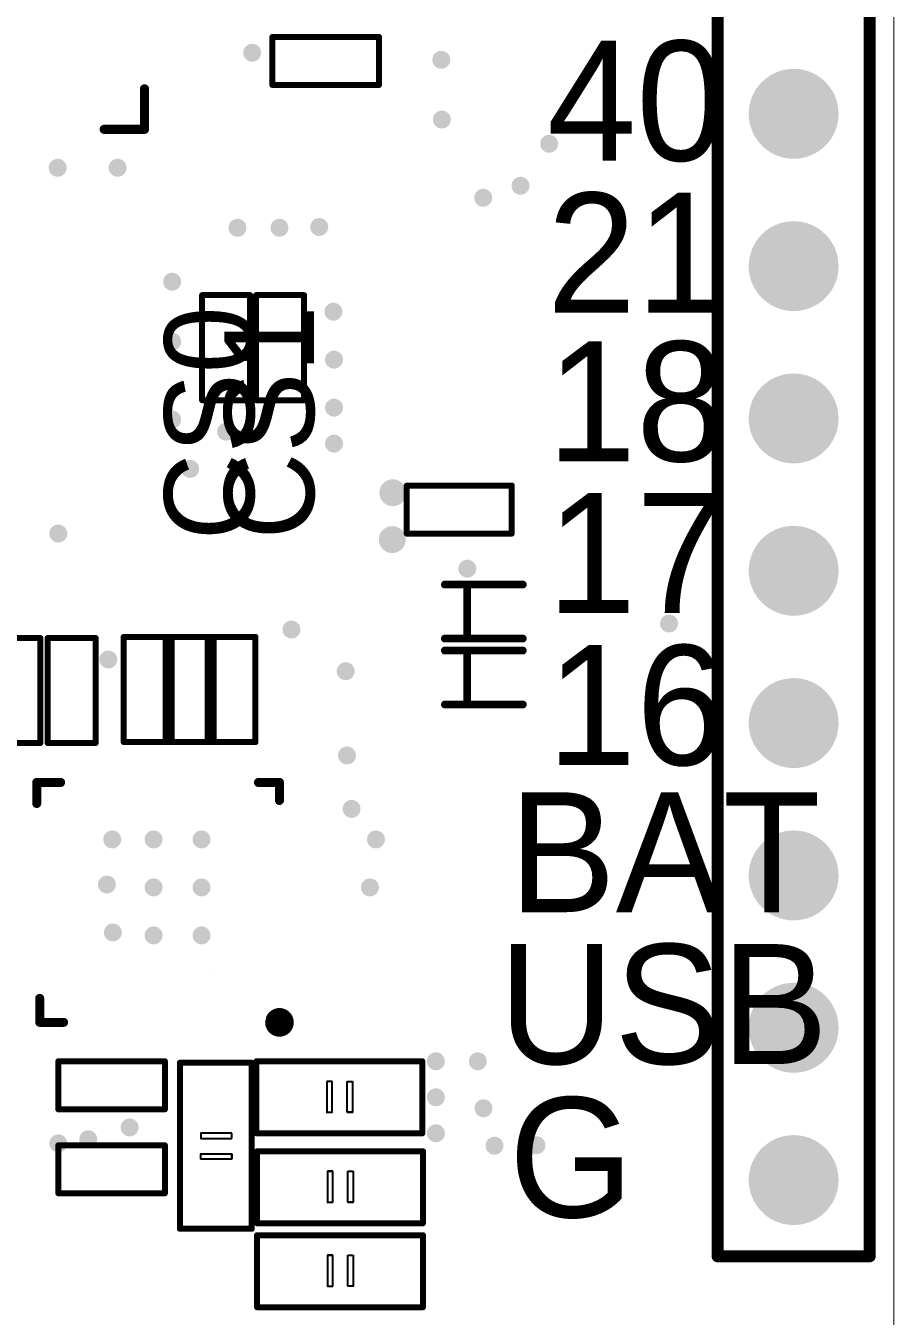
# Model space of a CAD drawing. Header units: millimetres. Extents: x -1.7 to 41.7, y -1.5 to 68.7.
# Drawn here: x 15.16 to 29.65, y 27.95 to 49.47 of the extents above; entities that cross this region are included whole.
import ezdxf

# ---------------------------------------------------------------- set-up
doc = ezdxf.new("R2010")
doc.units = ezdxf.units.MM
for name, color, linetype in [('KeepOutLayer', 6, 'Continuous'), ('MultiLayer', 9, 'Continuous'), ('PadHoleLayer', 156, 'Continuous'), ('TopOverlay', 2, 'Continuous'), ('ViaHoleLayer', 16, 'Continuous')]:
    doc.layers.add(name, color=color, linetype=linetype)
doc.styles.add('Comic Sans MS', font='comicbd.ttf', dxfattribs={"height": 0.2})

# ---------------------------------------------------------------- blocks, each defined once
blk = doc.blocks.new('SOD_523_L1_2_W0_8_LS1_6_FD_6')
at = {"layer": 'TopOverlay', "const_width": 0.13}
for points in [[(0.65, 0.45), (-0.65, 0.45)], [(0.279, 0.406), (0.279, -0.444)], [(0.65, -0.45), (-0.65, -0.45)]]:
    blk.add_lwpolyline(points, dxfattribs=at)
at = {"layer": 'TopOverlay', "const_width": 0.065}
for points in [[(-0.683, 0.45, 1), (-0.618, 0.45, 1)], [(0.247, 0.406, 1), (0.312, 0.406, 1)], [(0.618, 0.45, 1), (0.683, 0.45, 1)], [(-0.683, -0.45, 1), (-0.618, -0.45, 1)], [(0.247, -0.444, 1), (0.312, -0.444, 1)], [(0.618, -0.45, 1), (0.683, -0.45, 1)]]:
    blk.add_lwpolyline(points, format="xyb", close=True, dxfattribs=at)
blk = doc.blocks.new('CAP_0603_7')
at = {"layer": 'TopOverlay'}
for p, q in [((-0.221, -0.266), (-0.221, 0.248)), ((-0.221, 0.248), (-0.132, 0.248)), ((-0.132, 0.248), (-0.132, -0.266)), ((0.211, 0.248), (0.122, 0.248)), ((0.122, 0.248), (0.122, -0.266)), ((0.211, -0.266), (0.211, 0.248)), ((-0.132, -0.266), (-0.221, -0.266)), ((0.122, -0.266), (0.211, -0.266))]:
    blk.add_line(p, q, dxfattribs=at)
for points, const_width in [([(-1.384, 0.6), (-1.384, -0.6)], 0.1), ([(1.384, 0.6), (-1.384, 0.6)], 0.1), ([(1.384, 0.6), (1.384, -0.6)], 0.1), ([(-0.221, 0.253), (-0.221, -0.261)], 0.0254), ([(-0.132, 0.253), (-0.221, 0.253)], 0.0254), ([(-0.132, 0.253), (-0.132, -0.261)], 0.0254), ([(0.122, 0.253), (0.122, -0.261)], 0.0254), ([(0.211, 0.253), (0.122, 0.253)], 0.0254), ([(0.211, 0.253), (0.211, -0.261)], 0.0254), ([(-0.132, -0.261), (-0.221, -0.261)], 0.0254), ([(0.211, -0.261), (0.122, -0.261)], 0.0254), ([(1.384, -0.6), (-1.384, -0.6)], 0.1)]:
    blk.add_lwpolyline(points, dxfattribs=dict(at, const_width=const_width))
for points, const_width in [([(-1.409, 0.6, 1), (-1.359, 0.6, 1)], 0.05), ([(-1.409, 0.6, 1), (-1.359, 0.6, 1)], 0.05), ([(1.359, 0.6, 1), (1.409, 0.6, 1)], 0.05), ([(1.359, 0.6, 1), (1.409, 0.6, 1)], 0.05), ([(-0.227, 0.253, 1), (-0.215, 0.253, 1)], 0.0127), ([(-0.227, 0.253, 1), (-0.215, 0.253, 1)], 0.0127), ([(-0.139, 0.253, 1), (-0.126, 0.253, 1)], 0.0127), ([(-0.139, 0.253, 1), (-0.126, 0.253, 1)], 0.0127), ([(0.115, 0.253, 1), (0.128, 0.253, 1)], 0.0127), ([(0.115, 0.253, 1), (0.128, 0.253, 1)], 0.0127), ([(0.204, 0.253, 1), (0.217, 0.253, 1)], 0.0127), ([(0.204, 0.253, 1), (0.217, 0.253, 1)], 0.0127), ([(-0.227, -0.261, 1), (-0.215, -0.261, 1)], 0.0127), ([(-0.227, -0.261, 1), (-0.215, -0.261, 1)], 0.0127), ([(-0.139, -0.261, 1), (-0.126, -0.261, 1)], 0.0127), ([(-0.139, -0.261, 1), (-0.126, -0.261, 1)], 0.0127), ([(0.115, -0.261, 1), (0.128, -0.261, 1)], 0.0127), ([(0.115, -0.261, 1), (0.128, -0.261, 1)], 0.0127), ([(0.204, -0.261, 1), (0.217, -0.261, 1)], 0.0127), ([(0.204, -0.261, 1), (0.217, -0.261, 1)], 0.0127), ([(-1.409, -0.6, 1), (-1.359, -0.6, 1)], 0.05), ([(-1.409, -0.6, 1), (-1.359, -0.6, 1)], 0.05), ([(1.359, -0.6, 1), (1.409, -0.6, 1)], 0.05), ([(1.359, -0.6, 1), (1.409, -0.6, 1)], 0.05)]:
    blk.add_lwpolyline(points, format="xyb", close=True, dxfattribs=dict(at, const_width=const_width))
blk = doc.blocks.new('CAP_0603_8')
at = {"layer": 'TopOverlay'}
for p, q in [((-0.221, -0.266), (-0.221, 0.248)), ((-0.221, 0.248), (-0.132, 0.248)), ((-0.132, 0.248), (-0.132, -0.266)), ((0.211, 0.248), (0.122, 0.248)), ((0.122, 0.248), (0.122, -0.266)), ((0.211, -0.266), (0.211, 0.248)), ((-0.132, -0.266), (-0.221, -0.266)), ((0.122, -0.266), (0.211, -0.266))]:
    blk.add_line(p, q, dxfattribs=at)
for points, const_width in [([(-1.384, 0.6), (-1.384, -0.6)], 0.1), ([(1.384, 0.6), (-1.384, 0.6)], 0.1), ([(1.384, 0.6), (1.384, -0.6)], 0.1), ([(-0.221, 0.253), (-0.221, -0.261)], 0.0254), ([(-0.132, 0.253), (-0.221, 0.253)], 0.0254), ([(-0.132, 0.253), (-0.132, -0.261)], 0.0254), ([(0.122, 0.253), (0.122, -0.261)], 0.0254), ([(0.211, 0.253), (0.122, 0.253)], 0.0254), ([(0.211, 0.253), (0.211, -0.261)], 0.0254), ([(-0.132, -0.261), (-0.221, -0.261)], 0.0254), ([(0.211, -0.261), (0.122, -0.261)], 0.0254), ([(1.384, -0.6), (-1.384, -0.6)], 0.1)]:
    blk.add_lwpolyline(points, dxfattribs=dict(at, const_width=const_width))
for points, const_width in [([(-1.409, 0.6, 1), (-1.359, 0.6, 1)], 0.05), ([(-1.409, 0.6, 1), (-1.359, 0.6, 1)], 0.05), ([(1.359, 0.6, 1), (1.409, 0.6, 1)], 0.05), ([(1.359, 0.6, 1), (1.409, 0.6, 1)], 0.05), ([(-0.227, 0.253, 1), (-0.215, 0.253, 1)], 0.0127), ([(-0.227, 0.253, 1), (-0.215, 0.253, 1)], 0.0127), ([(-0.139, 0.253, 1), (-0.126, 0.253, 1)], 0.0127), ([(-0.139, 0.253, 1), (-0.126, 0.253, 1)], 0.0127), ([(0.115, 0.253, 1), (0.128, 0.253, 1)], 0.0127), ([(0.115, 0.253, 1), (0.128, 0.253, 1)], 0.0127), ([(0.204, 0.253, 1), (0.217, 0.253, 1)], 0.0127), ([(0.204, 0.253, 1), (0.217, 0.253, 1)], 0.0127), ([(-0.227, -0.261, 1), (-0.215, -0.261, 1)], 0.0127), ([(-0.227, -0.261, 1), (-0.215, -0.261, 1)], 0.0127), ([(-0.139, -0.261, 1), (-0.126, -0.261, 1)], 0.0127), ([(-0.139, -0.261, 1), (-0.126, -0.261, 1)], 0.0127), ([(0.115, -0.261, 1), (0.128, -0.261, 1)], 0.0127), ([(0.115, -0.261, 1), (0.128, -0.261, 1)], 0.0127), ([(0.204, -0.261, 1), (0.217, -0.261, 1)], 0.0127), ([(0.204, -0.261, 1), (0.217, -0.261, 1)], 0.0127), ([(-1.409, -0.6, 1), (-1.359, -0.6, 1)], 0.05), ([(-1.409, -0.6, 1), (-1.359, -0.6, 1)], 0.05), ([(1.359, -0.6, 1), (1.409, -0.6, 1)], 0.05), ([(1.359, -0.6, 1), (1.409, -0.6, 1)], 0.05)]:
    blk.add_lwpolyline(points, format="xyb", close=True, dxfattribs=dict(at, const_width=const_width))
blk = doc.blocks.new('SOD_523_L1_2_W0_8_LS1_6_FD_23')
at = {"layer": 'TopOverlay', "const_width": 0.13}
for points in [[(0.65, 0.45), (-0.65, 0.45)], [(0.279, 0.406), (0.279, -0.444)], [(0.65, -0.45), (-0.65, -0.45)]]:
    blk.add_lwpolyline(points, dxfattribs=at)
at = {"layer": 'TopOverlay', "const_width": 0.065}
for points in [[(-0.683, 0.45, 1), (-0.618, 0.45, 1)], [(0.247, 0.406, 1), (0.312, 0.406, 1)], [(0.618, 0.45, 1), (0.683, 0.45, 1)], [(-0.683, -0.45, 1), (-0.618, -0.45, 1)], [(0.247, -0.444, 1), (0.312, -0.444, 1)], [(0.618, -0.45, 1), (0.683, -0.45, 1)]]:
    blk.add_lwpolyline(points, format="xyb", close=True, dxfattribs=at)
blk = doc.blocks.new('RES_0402_36')
at = {"layer": 'TopOverlay', "const_width": 0.1}
for points in [[(-0.876, -0.4), (-0.876, 0.4)], [(-0.876, 0.4), (0.876, 0.4)], [(0.876, -0.4), (0.876, 0.4)], [(-0.876, -0.4), (0.876, -0.4)]]:
    blk.add_lwpolyline(points, dxfattribs=at)
at = {"layer": 'TopOverlay', "const_width": 0.05}
for points in [[(-0.901, 0.4, 1), (-0.851, 0.4, 1)], [(-0.901, 0.4, 1), (-0.851, 0.4, 1)], [(0.851, 0.4, 1), (0.901, 0.4, 1)], [(0.851, 0.4, 1), (0.901, 0.4, 1)], [(-0.901, -0.4, 1), (-0.851, -0.4, 1)], [(-0.901, -0.4, 1), (-0.851, -0.4, 1)], [(0.851, -0.4, 1), (0.901, -0.4, 1)], [(0.851, -0.4, 1), (0.901, -0.4, 1)]]:
    blk.add_lwpolyline(points, format="xyb", close=True, dxfattribs=at)
blk = doc.blocks.new('RES_0402_37')
at = {"layer": 'TopOverlay', "const_width": 0.1}
for points in [[(-0.876, -0.4), (-0.876, 0.4)], [(0.876, 0.4), (-0.876, 0.4)], [(0.876, -0.4), (0.876, 0.4)], [(0.876, -0.4), (-0.876, -0.4)]]:
    blk.add_lwpolyline(points, dxfattribs=at)
at = {"layer": 'TopOverlay', "const_width": 0.05}
for points in [[(-0.901, 0.4, 1), (-0.851, 0.4, 1)], [(-0.901, 0.4, 1), (-0.851, 0.4, 1)], [(0.851, 0.4, 1), (0.901, 0.4, 1)], [(0.851, 0.4, 1), (0.901, 0.4, 1)], [(-0.901, -0.4, 1), (-0.851, -0.4, 1)], [(-0.901, -0.4, 1), (-0.851, -0.4, 1)], [(0.851, -0.4, 1), (0.901, -0.4, 1)], [(0.851, -0.4, 1), (0.901, -0.4, 1)]]:
    blk.add_lwpolyline(points, format="xyb", close=True, dxfattribs=at)
blk = doc.blocks.new('RES_0402_39')
at = {"layer": 'TopOverlay', "const_width": 0.1}
for points in [[(-0.876, 0.4), (-0.876, -0.4)], [(-0.876, 0.4), (0.876, 0.4)], [(0.876, 0.4), (0.876, -0.4)], [(-0.876, -0.4), (0.876, -0.4)]]:
    blk.add_lwpolyline(points, dxfattribs=at)
at = {"layer": 'TopOverlay', "const_width": 0.05}
for points in [[(-0.901, 0.4, 1), (-0.851, 0.4, 1)], [(-0.901, 0.4, 1), (-0.851, 0.4, 1)], [(0.851, 0.4, 1), (0.901, 0.4, 1)], [(0.851, 0.4, 1), (0.901, 0.4, 1)], [(-0.901, -0.4, 1), (-0.851, -0.4, 1)], [(-0.901, -0.4, 1), (-0.851, -0.4, 1)], [(0.851, -0.4, 1), (0.901, -0.4, 1)], [(0.851, -0.4, 1), (0.901, -0.4, 1)]]:
    blk.add_lwpolyline(points, format="xyb", close=True, dxfattribs=at)
blk = doc.blocks.new('RES_0402_41')
at = {"layer": 'TopOverlay', "const_width": 0.1}
for points in [[(-0.876, 0.4), (0.876, 0.4)], [(-0.876, 0.4), (-0.876, -0.4)], [(0.876, 0.4), (0.876, -0.4)], [(-0.876, -0.4), (0.876, -0.4)]]:
    blk.add_lwpolyline(points, dxfattribs=at)
at = {"layer": 'TopOverlay', "const_width": 0.05}
for points in [[(-0.901, 0.4, 1), (-0.851, 0.4, 1)], [(-0.901, 0.4, 1), (-0.851, 0.4, 1)], [(0.851, 0.4, 1), (0.901, 0.4, 1)], [(0.851, 0.4, 1), (0.901, 0.4, 1)], [(-0.901, -0.4, 1), (-0.851, -0.4, 1)], [(-0.901, -0.4, 1), (-0.851, -0.4, 1)], [(0.851, -0.4, 1), (0.901, -0.4, 1)], [(0.851, -0.4, 1), (0.901, -0.4, 1)]]:
    blk.add_lwpolyline(points, format="xyb", close=True, dxfattribs=at)
blk = doc.blocks.new('RES_0402_42')
at = {"layer": 'TopOverlay', "const_width": 0.1}
for points in [[(-0.876, 0.4), (0.876, 0.4)], [(-0.876, 0.4), (-0.876, -0.4)], [(0.876, 0.4), (0.876, -0.4)], [(-0.876, -0.4), (0.876, -0.4)]]:
    blk.add_lwpolyline(points, dxfattribs=at)
at = {"layer": 'TopOverlay', "const_width": 0.05}
for points in [[(-0.901, 0.4, 1), (-0.851, 0.4, 1)], [(-0.901, 0.4, 1), (-0.851, 0.4, 1)], [(0.851, 0.4, 1), (0.901, 0.4, 1)], [(0.851, 0.4, 1), (0.901, 0.4, 1)], [(-0.901, -0.4, 1), (-0.851, -0.4, 1)], [(-0.901, -0.4, 1), (-0.851, -0.4, 1)], [(0.851, -0.4, 1), (0.901, -0.4, 1)], [(0.851, -0.4, 1), (0.901, -0.4, 1)]]:
    blk.add_lwpolyline(points, format="xyb", close=True, dxfattribs=at)
blk = doc.blocks.new('QFN_24_45')
at = {"layer": 'TopOverlay', "const_width": 0.254}
blk.add_lwpolyline([(-3.9, 2.2, -8.588586), (-3.888, 2.25)], format="xyb", dxfattribs=at)
at = {"layer": 'TopOverlay'}
for points, const_width in [([(-3.952, 2.25, 1), (-3.825, 2.25, 1)], 0.127), ([(-3.963, 2.2, 1), (-3.836, 2.2, 1)], 0.127), ([(-0.437, 2.25, 1), (-0.362, 2.25, 1)], 0.075), ([(-0.038, 2.25, 1), (0.038, 2.25, 1)], 0.075), ([(-0.038, 2.25, 1), (0.038, 2.25, 1)], 0.075), ([(-0.038, 1.85, 1), (0.038, 1.85, 1)], 0.075), ([(-4.038, -1.45, 1), (-3.962, -1.45, 1)], 0.075), ([(0.012, -1.4, 1), (0.088, -1.4, 1)], 0.075), ([(-4.038, -1.75, 1), (-3.962, -1.75, 1)], 0.075), ([(-4.038, -1.75, 1), (-3.962, -1.75, 1)], 0.075), ([(-3.688, -1.75, 1), (-3.612, -1.75, 1)], 0.075), ([(-0.387, -1.75, 1), (-0.312, -1.75, 1)], 0.075), ([(0.012, -1.75, 1), (0.088, -1.75, 1)], 0.075), ([(0.012, -1.75, 1), (0.088, -1.75, 1)], 0.075)]:
    blk.add_lwpolyline(points, format="xyb", close=True, dxfattribs=dict(at, const_width=const_width))
at = {"layer": 'TopOverlay', "const_width": 0.15}
for points in [[(0, 2.25), (-0.4, 2.25)], [(0, 2.25), (0, 1.85)], [(-4, -1.45), (-4, -1.75)], [(0.05, -1.4), (0.05, -1.75)], [(-3.65, -1.75), (-4, -1.75)], [(0.05, -1.75), (-0.35, -1.75)]]:
    blk.add_lwpolyline(points, dxfattribs=at)
at = {"layer": 'TopOverlay'}
blk.add_lwpolyline([(-2.85, 1.45), (-2.85, 1.45)], dxfattribs=at)
blk.add_lwpolyline([(-2.85, 1.45, 1), (-2.85, 1.45, 1)], format="xyb", close=True, dxfattribs=at)
blk.add_lwpolyline([(-2.85, 1.45, 1), (-2.85, 1.45, 1)], format="xyb", close=True, dxfattribs=at)
blk = doc.blocks.new('CAP_0402_48')
at = {"layer": 'TopOverlay', "const_width": 0.1}
for points in [[(-0.889, 0.4), (-0.889, -0.4)], [(0.889, 0.4), (-0.889, 0.4)], [(0.889, 0.4), (0.889, -0.4)], [(0.889, -0.4), (-0.889, -0.4)]]:
    blk.add_lwpolyline(points, dxfattribs=at)
at = {"layer": 'TopOverlay', "const_width": 0.05}
for points in [[(-0.914, 0.4, 1), (-0.864, 0.4, 1)], [(-0.914, 0.4, 1), (-0.864, 0.4, 1)], [(0.864, 0.4, 1), (0.914, 0.4, 1)], [(0.864, 0.4, 1), (0.914, 0.4, 1)], [(-0.914, -0.4, 1), (-0.864, -0.4, 1)], [(-0.914, -0.4, 1), (-0.864, -0.4, 1)], [(0.864, -0.4, 1), (0.914, -0.4, 1)], [(0.864, -0.4, 1), (0.914, -0.4, 1)]]:
    blk.add_lwpolyline(points, format="xyb", close=True, dxfattribs=at)
blk = doc.blocks.new('CAP_0402_51')
at = {"layer": 'TopOverlay', "const_width": 0.1}
for points in [[(-0.889, 0.4), (-0.889, -0.4)], [(0.889, 0.4), (-0.889, 0.4)], [(0.889, 0.4), (0.889, -0.4)], [(0.889, -0.4), (-0.889, -0.4)]]:
    blk.add_lwpolyline(points, dxfattribs=at)
at = {"layer": 'TopOverlay', "const_width": 0.05}
for points in [[(-0.914, 0.4, 1), (-0.864, 0.4, 1)], [(-0.914, 0.4, 1), (-0.864, 0.4, 1)], [(0.864, 0.4, 1), (0.914, 0.4, 1)], [(0.864, 0.4, 1), (0.914, 0.4, 1)], [(-0.914, -0.4, 1), (-0.864, -0.4, 1)], [(-0.914, -0.4, 1), (-0.864, -0.4, 1)], [(0.864, -0.4, 1), (0.914, -0.4, 1)], [(0.864, -0.4, 1), (0.914, -0.4, 1)]]:
    blk.add_lwpolyline(points, format="xyb", close=True, dxfattribs=at)
blk = doc.blocks.new('CAP_0603_52')
at = {"layer": 'TopOverlay'}
for p, q in [((-0.221, -0.266), (-0.221, 0.248)), ((-0.221, 0.248), (-0.132, 0.248)), ((-0.132, 0.248), (-0.132, -0.266)), ((0.211, 0.248), (0.122, 0.248)), ((0.122, 0.248), (0.122, -0.266)), ((0.211, -0.266), (0.211, 0.248)), ((-0.132, -0.266), (-0.221, -0.266)), ((0.122, -0.266), (0.211, -0.266))]:
    blk.add_line(p, q, dxfattribs=at)
for points, const_width in [([(-1.384, 0.6), (1.384, 0.6)], 0.1), ([(-1.384, 0.6), (-1.384, -0.6)], 0.1), ([(1.384, 0.6), (1.384, -0.6)], 0.1), ([(-0.221, 0.253), (-0.132, 0.253)], 0.0254), ([(-0.221, 0.253), (-0.221, -0.261)], 0.0254), ([(-0.132, 0.253), (-0.132, -0.261)], 0.0254), ([(0.122, 0.253), (0.211, 0.253)], 0.0254), ([(0.122, 0.253), (0.122, -0.261)], 0.0254), ([(0.211, 0.253), (0.211, -0.261)], 0.0254), ([(-0.221, -0.261), (-0.132, -0.261)], 0.0254), ([(0.122, -0.261), (0.211, -0.261)], 0.0254), ([(-1.384, -0.6), (1.384, -0.6)], 0.1)]:
    blk.add_lwpolyline(points, dxfattribs=dict(at, const_width=const_width))
for points, const_width in [([(-1.409, 0.6, 1), (-1.359, 0.6, 1)], 0.05), ([(-1.409, 0.6, 1), (-1.359, 0.6, 1)], 0.05), ([(1.359, 0.6, 1), (1.409, 0.6, 1)], 0.05), ([(1.359, 0.6, 1), (1.409, 0.6, 1)], 0.05), ([(-0.227, 0.253, 1), (-0.215, 0.253, 1)], 0.0127), ([(-0.227, 0.253, 1), (-0.215, 0.253, 1)], 0.0127), ([(-0.139, 0.253, 1), (-0.126, 0.253, 1)], 0.0127), ([(-0.139, 0.253, 1), (-0.126, 0.253, 1)], 0.0127), ([(0.115, 0.253, 1), (0.128, 0.253, 1)], 0.0127), ([(0.115, 0.253, 1), (0.128, 0.253, 1)], 0.0127), ([(0.204, 0.253, 1), (0.217, 0.253, 1)], 0.0127), ([(0.204, 0.253, 1), (0.217, 0.253, 1)], 0.0127), ([(-0.227, -0.261, 1), (-0.215, -0.261, 1)], 0.0127), ([(-0.227, -0.261, 1), (-0.215, -0.261, 1)], 0.0127), ([(-0.139, -0.261, 1), (-0.126, -0.261, 1)], 0.0127), ([(-0.139, -0.261, 1), (-0.126, -0.261, 1)], 0.0127), ([(0.115, -0.261, 1), (0.128, -0.261, 1)], 0.0127), ([(0.115, -0.261, 1), (0.128, -0.261, 1)], 0.0127), ([(0.204, -0.261, 1), (0.217, -0.261, 1)], 0.0127), ([(0.204, -0.261, 1), (0.217, -0.261, 1)], 0.0127), ([(-1.409, -0.6, 1), (-1.359, -0.6, 1)], 0.05), ([(-1.409, -0.6, 1), (-1.359, -0.6, 1)], 0.05), ([(1.359, -0.6, 1), (1.409, -0.6, 1)], 0.05), ([(1.359, -0.6, 1), (1.409, -0.6, 1)], 0.05)]:
    blk.add_lwpolyline(points, format="xyb", close=True, dxfattribs=dict(at, const_width=const_width))
blk = doc.blocks.new('CAP_0603_53')
at = {"layer": 'TopOverlay'}
for p, q in [((-0.221, -0.266), (-0.221, 0.248)), ((-0.221, 0.248), (-0.132, 0.248)), ((-0.132, 0.248), (-0.132, -0.266)), ((0.211, 0.248), (0.122, 0.248)), ((0.122, 0.248), (0.122, -0.266)), ((0.211, -0.266), (0.211, 0.248)), ((-0.132, -0.266), (-0.221, -0.266)), ((0.122, -0.266), (0.211, -0.266))]:
    blk.add_line(p, q, dxfattribs=at)
for points, const_width in [([(-1.384, 0.6), (-1.384, -0.6)], 0.1), ([(1.384, 0.6), (-1.384, 0.6)], 0.1), ([(1.384, 0.6), (1.384, -0.6)], 0.1), ([(-0.132, 0.253), (-0.221, 0.253)], 0.0254), ([(-0.221, 0.253), (-0.221, -0.261)], 0.0254), ([(-0.132, 0.253), (-0.132, -0.261)], 0.0254), ([(0.211, 0.253), (0.122, 0.253)], 0.0254), ([(0.122, 0.253), (0.122, -0.261)], 0.0254), ([(0.211, 0.253), (0.211, -0.261)], 0.0254), ([(-0.132, -0.261), (-0.221, -0.261)], 0.0254), ([(0.211, -0.261), (0.122, -0.261)], 0.0254), ([(1.384, -0.6), (-1.384, -0.6)], 0.1)]:
    blk.add_lwpolyline(points, dxfattribs=dict(at, const_width=const_width))
for points, const_width in [([(-1.409, 0.6, 1), (-1.359, 0.6, 1)], 0.05), ([(-1.409, 0.6, 1), (-1.359, 0.6, 1)], 0.05), ([(1.359, 0.6, 1), (1.409, 0.6, 1)], 0.05), ([(1.359, 0.6, 1), (1.409, 0.6, 1)], 0.05), ([(-0.227, 0.253, 1), (-0.215, 0.253, 1)], 0.0127), ([(-0.227, 0.253, 1), (-0.215, 0.253, 1)], 0.0127), ([(-0.139, 0.253, 1), (-0.126, 0.253, 1)], 0.0127), ([(-0.139, 0.253, 1), (-0.126, 0.253, 1)], 0.0127), ([(0.115, 0.253, 1), (0.128, 0.253, 1)], 0.0127), ([(0.115, 0.253, 1), (0.128, 0.253, 1)], 0.0127), ([(0.204, 0.253, 1), (0.217, 0.253, 1)], 0.0127), ([(0.204, 0.253, 1), (0.217, 0.253, 1)], 0.0127), ([(-0.227, -0.261, 1), (-0.215, -0.261, 1)], 0.0127), ([(-0.227, -0.261, 1), (-0.215, -0.261, 1)], 0.0127), ([(-0.139, -0.261, 1), (-0.126, -0.261, 1)], 0.0127), ([(-0.139, -0.261, 1), (-0.126, -0.261, 1)], 0.0127), ([(0.115, -0.261, 1), (0.128, -0.261, 1)], 0.0127), ([(0.115, -0.261, 1), (0.128, -0.261, 1)], 0.0127), ([(0.204, -0.261, 1), (0.217, -0.261, 1)], 0.0127), ([(0.204, -0.261, 1), (0.217, -0.261, 1)], 0.0127), ([(-1.409, -0.6, 1), (-1.359, -0.6, 1)], 0.05), ([(-1.409, -0.6, 1), (-1.359, -0.6, 1)], 0.05), ([(1.359, -0.6, 1), (1.409, -0.6, 1)], 0.05), ([(1.359, -0.6, 1), (1.409, -0.6, 1)], 0.05)]:
    blk.add_lwpolyline(points, format="xyb", close=True, dxfattribs=dict(at, const_width=const_width))
blk = doc.blocks.new('RES_0402_67')
at = {"layer": 'TopOverlay', "const_width": 0.1}
for points in [[(0.876, 0.4), (-0.876, 0.4)], [(-0.876, -0.4), (-0.876, 0.4)], [(0.876, -0.4), (0.876, 0.4)], [(0.876, -0.4), (-0.876, -0.4)]]:
    blk.add_lwpolyline(points, dxfattribs=at)
at = {"layer": 'TopOverlay', "const_width": 0.05}
for points in [[(-0.901, 0.4, 1), (-0.851, 0.4, 1)], [(-0.901, 0.4, 1), (-0.851, 0.4, 1)], [(0.851, 0.4, 1), (0.901, 0.4, 1)], [(0.851, 0.4, 1), (0.901, 0.4, 1)], [(-0.901, -0.4, 1), (-0.851, -0.4, 1)], [(-0.901, -0.4, 1), (-0.851, -0.4, 1)], [(0.851, -0.4, 1), (0.901, -0.4, 1)], [(0.851, -0.4, 1), (0.901, -0.4, 1)]]:
    blk.add_lwpolyline(points, format="xyb", close=True, dxfattribs=at)
blk = doc.blocks.new('HDR1X13_68')
at = {"layer": 'MultiLayer'}
h = blk.add_hatch(color=9, dxfattribs=at)
edge = h.paths.add_edge_path()
edge.add_arc((12.7, 0), 0.75, 0, 360)
h = blk.add_hatch(color=9, dxfattribs=at)
edge = h.paths.add_edge_path()
edge.add_arc((15.24, 0), 0.75, 0, 360)
h = blk.add_hatch(color=9, dxfattribs=at)
edge = h.paths.add_edge_path()
edge.add_arc((17.78, 0), 0.75, 0, 360)
h = blk.add_hatch(color=9, dxfattribs=at)
edge = h.paths.add_edge_path()
edge.add_arc((20.32, 0), 0.75, 0, 360)
h = blk.add_hatch(color=9, dxfattribs=at)
edge = h.paths.add_edge_path()
edge.add_arc((22.86, 0), 0.75, 0, 360)
h = blk.add_hatch(color=9, dxfattribs=at)
edge = h.paths.add_edge_path()
edge.add_arc((25.4, 0), 0.75, 0, 360)
h = blk.add_hatch(color=9, dxfattribs=at)
edge = h.paths.add_edge_path()
edge.add_arc((27.94, 0), 0.75, 0, 360)
h = blk.add_hatch(color=9, dxfattribs=at)
edge = h.paths.add_edge_path()
edge.add_arc((30.48, 0), 0.75, 0, 360)
at = {"layer": 'PadHoleLayer'}
h = blk.add_hatch(color=156, dxfattribs=at)
edge = h.paths.add_edge_path()
edge.add_arc((12.7, 0), 0.4, 0, 360)
h = blk.add_hatch(color=156, dxfattribs=at)
edge = h.paths.add_edge_path()
edge.add_arc((15.24, 0), 0.4, 0, 360)
h = blk.add_hatch(color=156, dxfattribs=at)
edge = h.paths.add_edge_path()
edge.add_arc((17.78, 0), 0.4, 0, 360)
h = blk.add_hatch(color=156, dxfattribs=at)
edge = h.paths.add_edge_path()
edge.add_arc((20.32, 0), 0.4, 0, 360)
h = blk.add_hatch(color=156, dxfattribs=at)
edge = h.paths.add_edge_path()
edge.add_arc((22.86, 0), 0.4, 0, 360)
h = blk.add_hatch(color=156, dxfattribs=at)
edge = h.paths.add_edge_path()
edge.add_arc((25.4, 0), 0.4, 0, 360)
h = blk.add_hatch(color=156, dxfattribs=at)
edge = h.paths.add_edge_path()
edge.add_arc((27.94, 0), 0.4, 0, 360)
h = blk.add_hatch(color=156, dxfattribs=at)
edge = h.paths.add_edge_path()
edge.add_arc((30.48, 0), 0.4, 0, 360)
at = {"layer": 'TopOverlay', "const_width": 0.2}
for points in [[(31.75, 1.27), (0.635, 1.27)], [(31.75, -1.27), (31.75, 1.27)], [(31.75, -1.27), (-1.27, -1.27)]]:
    blk.add_lwpolyline(points, dxfattribs=at)
at = {"layer": 'TopOverlay', "const_width": 0.1}
for points in [[(31.7, 1.27, 1), (31.8, 1.27, 1)], [(31.7, 1.27, 1), (31.8, 1.27, 1)], [(31.7, -1.27, 1), (31.8, -1.27, 1)], [(31.7, -1.27, 1), (31.8, -1.27, 1)]]:
    blk.add_lwpolyline(points, format="xyb", close=True, dxfattribs=at)
blk = doc.blocks.new('QFN_56_7X7_78')
at = {"layer": 'ViaHoleLayer'}
h = blk.add_hatch(color=16, dxfattribs=at)
edge = h.paths.add_edge_path()
edge.add_arc((-1, 1), 0.152, 0, 360)
h = blk.add_hatch(color=16, dxfattribs=at)
edge = h.paths.add_edge_path()
edge.add_arc((0, 1), 0.152, 0, 360)
h = blk.add_hatch(color=16, dxfattribs=at)
edge = h.paths.add_edge_path()
edge.add_arc((1, 1), 0.152, 0, 360)
h = blk.add_hatch(color=16, dxfattribs=at)
edge = h.paths.add_edge_path()
edge.add_arc((-1, 0), 0.152, 0, 360)
h = blk.add_hatch(color=16, dxfattribs=at)
edge = h.paths.add_edge_path()
edge.add_arc((0, 0), 0.152, 0, 360)
h = blk.add_hatch(color=16, dxfattribs=at)
edge = h.paths.add_edge_path()
edge.add_arc((1, 0), 0.152, 0, 360)
h = blk.add_hatch(color=16, dxfattribs=at)
edge = h.paths.add_edge_path()
edge.add_arc((-1, -1), 0.152, 0, 360)
h = blk.add_hatch(color=16, dxfattribs=at)
edge = h.paths.add_edge_path()
edge.add_arc((0.001, -1), 0.152, 0, 360)
h = blk.add_hatch(color=16, dxfattribs=at)
edge = h.paths.add_edge_path()
edge.add_arc((1, -1), 0.152, 0, 360)
at = {"layer": 'TopOverlay', "const_width": 0.152}
for points in [[(-2.903, 3.576), (-3.576, 3.576)], [(-3.576, 2.903), (-3.576, 3.576)], [(3.576, 3.576), (2.903, 3.576)], [(3.576, 2.903), (3.576, 3.576)], [(-3.576, -3.576), (-3.576, -2.903)], [(3.576, -3.576), (3.576, -2.903)], [(-2.903, -3.576), (-3.576, -3.576)], [(3.576, -3.576), (2.903, -3.576)]]:
    blk.add_lwpolyline(points, dxfattribs=at)
at = {"layer": 'TopOverlay'}
for points, const_width in [([(-3.614, 3.576, 1), (-3.538, 3.576, 1)], 0.0762), ([(-3.614, 3.576, 1), (-3.538, 3.576, 1)], 0.0762), ([(-2.941, 3.576, 1), (-2.864, 3.576, 1)], 0.0762), ([(2.864, 3.576, 1), (2.941, 3.576, 1)], 0.0762), ([(3.538, 3.576, 1), (3.614, 3.576, 1)], 0.0762), ([(3.538, 3.576, 1), (3.614, 3.576, 1)], 0.0762), ([(-3.614, 2.903, 1), (-3.538, 2.903, 1)], 0.0762), ([(3.538, 2.903, 1), (3.614, 2.903, 1)], 0.0762), ([(-3.965, 2.6, 1), (-4.115, 2.6, 1)], 0.15), ([(-4.152, 2.6, 1), (-4.077, 2.6, 1)], 0.075), ([(-4.002, 2.6, 1), (-3.927, 2.6, 1)], 0.075), ([(-3.614, -2.903, 1), (-3.538, -2.903, 1)], 0.0762), ([(3.538, -2.903, 1), (3.614, -2.903, 1)], 0.0762), ([(-3.614, -3.576, 1), (-3.538, -3.576, 1)], 0.0762), ([(-3.614, -3.576, 1), (-3.538, -3.576, 1)], 0.0762), ([(-2.941, -3.576, 1), (-2.864, -3.576, 1)], 0.0762), ([(2.864, -3.576, 1), (2.941, -3.576, 1)], 0.0762), ([(3.538, -3.576, 1), (3.614, -3.576, 1)], 0.0762), ([(3.538, -3.576, 1), (3.614, -3.576, 1)], 0.0762)]:
    blk.add_lwpolyline(points, format="xyb", close=True, dxfattribs=dict(at, const_width=const_width))
blk = doc.blocks.new('RES_0402_82')
at = {"layer": 'TopOverlay', "const_width": 0.1}
for points in [[(-0.876, -0.4), (-0.876, 0.4)], [(0.876, 0.4), (-0.876, 0.4)], [(0.876, -0.4), (0.876, 0.4)], [(0.876, -0.4), (-0.876, -0.4)]]:
    blk.add_lwpolyline(points, dxfattribs=at)
at = {"layer": 'TopOverlay', "const_width": 0.05}
for points in [[(-0.901, 0.4, 1), (-0.851, 0.4, 1)], [(-0.901, 0.4, 1), (-0.851, 0.4, 1)], [(0.851, 0.4, 1), (0.901, 0.4, 1)], [(0.851, 0.4, 1), (0.901, 0.4, 1)], [(-0.901, -0.4, 1), (-0.851, -0.4, 1)], [(-0.901, -0.4, 1), (-0.851, -0.4, 1)], [(0.851, -0.4, 1), (0.901, -0.4, 1)], [(0.851, -0.4, 1), (0.901, -0.4, 1)]]:
    blk.add_lwpolyline(points, format="xyb", close=True, dxfattribs=at)
blk = doc.blocks.new('RES_0402_83')
at = {"layer": 'TopOverlay', "const_width": 0.1}
for points in [[(-0.876, -0.4), (-0.876, 0.4)], [(0.876, 0.4), (-0.876, 0.4)], [(0.876, -0.4), (0.876, 0.4)], [(0.876, -0.4), (-0.876, -0.4)]]:
    blk.add_lwpolyline(points, dxfattribs=at)
at = {"layer": 'TopOverlay', "const_width": 0.05}
for points in [[(-0.901, 0.4, 1), (-0.851, 0.4, 1)], [(-0.901, 0.4, 1), (-0.851, 0.4, 1)], [(0.851, 0.4, 1), (0.901, 0.4, 1)], [(0.851, 0.4, 1), (0.901, 0.4, 1)], [(-0.901, -0.4, 1), (-0.851, -0.4, 1)], [(-0.901, -0.4, 1), (-0.851, -0.4, 1)], [(0.851, -0.4, 1), (0.901, -0.4, 1)], [(0.851, -0.4, 1), (0.901, -0.4, 1)]]:
    blk.add_lwpolyline(points, format="xyb", close=True, dxfattribs=at)
blk = doc.blocks.new('CAP_0402_101')
at = {"layer": 'TopOverlay', "const_width": 0.1}
for points in [[(-0.889, -0.4), (-0.889, 0.4)], [(-0.889, 0.4), (0.889, 0.4)], [(0.889, -0.4), (0.889, 0.4)], [(-0.889, -0.4), (0.889, -0.4)]]:
    blk.add_lwpolyline(points, dxfattribs=at)
at = {"layer": 'TopOverlay', "const_width": 0.05}
for points in [[(-0.914, 0.4, 1), (-0.864, 0.4, 1)], [(-0.914, 0.4, 1), (-0.864, 0.4, 1)], [(0.864, 0.4, 1), (0.914, 0.4, 1)], [(0.864, 0.4, 1), (0.914, 0.4, 1)], [(-0.914, -0.4, 1), (-0.864, -0.4, 1)], [(-0.914, -0.4, 1), (-0.864, -0.4, 1)], [(0.864, -0.4, 1), (0.914, -0.4, 1)], [(0.864, -0.4, 1), (0.914, -0.4, 1)]]:
    blk.add_lwpolyline(points, format="xyb", close=True, dxfattribs=at)

msp = doc.modelspace()

# ---------------------------------------------------------------- hatches: boundary and pattern name
at = {"layer": 'ViaHoleLayer'}
h = msp.add_hatch(color=16, dxfattribs=at)
edge = h.paths.add_edge_path()
edge.add_arc((18.935, 49.018), 0.15, 0, 360)
h = msp.add_hatch(color=16, dxfattribs=at)
edge = h.paths.add_edge_path()
edge.add_arc((22.09, 48.9), 0.15, 0, 360)
h = msp.add_hatch(color=16, dxfattribs=at)
edge = h.paths.add_edge_path()
edge.add_arc((22.1, 47.904), 0.15, 0, 360)
h = msp.add_hatch(color=16, dxfattribs=at)
edge = h.paths.add_edge_path()
edge.add_arc((23.89, 47.5), 0.15, 0, 360)
h = msp.add_hatch(color=16, dxfattribs=at)
edge = h.paths.add_edge_path()
edge.add_arc((15.69, 47.1), 0.15, 0, 360)
h = msp.add_hatch(color=16, dxfattribs=at)
edge = h.paths.add_edge_path()
edge.add_arc((16.69, 47.1), 0.15, 0, 360)
h = msp.add_hatch(color=16, dxfattribs=at)
edge = h.paths.add_edge_path()
edge.add_arc((23.412, 46.8), 0.15, 0, 360)
h = msp.add_hatch(color=16, dxfattribs=at)
edge = h.paths.add_edge_path()
edge.add_arc((22.79, 46.6), 0.15, 0, 360)
h = msp.add_hatch(color=16, dxfattribs=at)
edge = h.paths.add_edge_path()
edge.add_arc((20.054, 46.112), 0.15, 0, 360)
h = msp.add_hatch(color=16, dxfattribs=at)
edge = h.paths.add_edge_path()
edge.add_arc((18.69, 46.1), 0.15, 0, 360)
h = msp.add_hatch(color=16, dxfattribs=at)
edge = h.paths.add_edge_path()
edge.add_arc((19.39, 46.1), 0.15, 0, 360)
h = msp.add_hatch(color=16, dxfattribs=at)
edge = h.paths.add_edge_path()
edge.add_arc((17.6, 45.2), 0.15, 0, 360)
h = msp.add_hatch(color=16, dxfattribs=at)
edge = h.paths.add_edge_path()
edge.add_arc((20.29, 44.7), 0.15, 0, 360)
h = msp.add_hatch(color=16, dxfattribs=at)
edge = h.paths.add_edge_path()
edge.add_arc((17.6, 44.2), 0.15, 0, 360)
h = msp.add_hatch(color=16, dxfattribs=at)
edge = h.paths.add_edge_path()
edge.add_arc((20.3, 43.9), 0.15, 0, 360)
h = msp.add_hatch(color=16, dxfattribs=at)
edge = h.paths.add_edge_path()
edge.add_arc((20.3, 43.1), 0.15, 0, 360)
h = msp.add_hatch(color=16, dxfattribs=at)
edge = h.paths.add_edge_path()
edge.add_arc((17.6, 42.9), 0.15, 0, 360)
h = msp.add_hatch(color=16, dxfattribs=at)
edge = h.paths.add_edge_path()
edge.add_arc((18.5, 42.7), 0.15, 0, 360)
h = msp.add_hatch(color=16, dxfattribs=at)
edge = h.paths.add_edge_path()
edge.add_arc((20.3, 42.5), 0.15, 0, 360)
h = msp.add_hatch(color=16, dxfattribs=at)
edge = h.paths.add_edge_path()
edge.add_arc((17.9, 42.078), 0.15, 0, 360)
h = msp.add_hatch(color=16, dxfattribs=at)
edge = h.paths.add_edge_path()
edge.add_arc((21.281, 41.681), 0.225, 0, 360)
h = msp.add_hatch(color=16, dxfattribs=at)
edge = h.paths.add_edge_path()
edge.add_arc((15.7, 41), 0.15, 0, 360)
h = msp.add_hatch(color=16, dxfattribs=at)
edge = h.paths.add_edge_path()
edge.add_arc((21.272, 40.9), 0.225, 0, 360)
h = msp.add_hatch(color=16, dxfattribs=at)
edge = h.paths.add_edge_path()
edge.add_arc((22.524, 40.415), 0.15, 0, 360)
h = msp.add_hatch(color=16, dxfattribs=at)
edge = h.paths.add_edge_path()
edge.add_arc((25.89, 39.5), 0.15, 0, 360)
h = msp.add_hatch(color=16, dxfattribs=at)
edge = h.paths.add_edge_path()
edge.add_arc((19.59, 39.4), 0.15, 0, 360)
h = msp.add_hatch(color=16, dxfattribs=at)
edge = h.paths.add_edge_path()
edge.add_arc((16.534, 38.9), 0.15, 0, 360)
h = msp.add_hatch(color=16, dxfattribs=at)
edge = h.paths.add_edge_path()
edge.add_arc((20.495, 38.705), 0.15, 0, 360)
h = msp.add_hatch(color=16, dxfattribs=at)
edge = h.paths.add_edge_path()
edge.add_arc((20.517, 37.3), 0.15, 0, 360)
h = msp.add_hatch(color=16, dxfattribs=at)
edge = h.paths.add_edge_path()
edge.add_arc((20.593, 36.409), 0.15, 0, 360)
h = msp.add_hatch(color=16, dxfattribs=at)
edge = h.paths.add_edge_path()
edge.add_arc((16.6, 35.9), 0.15, 0, 360)
h = msp.add_hatch(color=16, dxfattribs=at)
edge = h.paths.add_edge_path()
edge.add_arc((17.29, 35.9), 0.15, 0, 360)
h = msp.add_hatch(color=16, dxfattribs=at)
edge = h.paths.add_edge_path()
edge.add_arc((18.09, 35.9), 0.15, 0, 360)
h = msp.add_hatch(color=16, dxfattribs=at)
edge = h.paths.add_edge_path()
edge.add_arc((21, 35.9), 0.15, 0, 360)
h = msp.add_hatch(color=16, dxfattribs=at)
edge = h.paths.add_edge_path()
edge.add_arc((16.511, 35.149), 0.15, 0, 360)
h = msp.add_hatch(color=16, dxfattribs=at)
edge = h.paths.add_edge_path()
edge.add_arc((17.29, 35.1), 0.15, 0, 360)
h = msp.add_hatch(color=16, dxfattribs=at)
edge = h.paths.add_edge_path()
edge.add_arc((18.09, 35.1), 0.15, 0, 360)
h = msp.add_hatch(color=16, dxfattribs=at)
edge = h.paths.add_edge_path()
edge.add_arc((20.9, 35.1), 0.15, 0, 360)
h = msp.add_hatch(color=16, dxfattribs=at)
edge = h.paths.add_edge_path()
edge.add_arc((16.611, 34.349), 0.15, 0, 360)
h = msp.add_hatch(color=16, dxfattribs=at)
edge = h.paths.add_edge_path()
edge.add_arc((17.29, 34.3), 0.15, 0, 360)
h = msp.add_hatch(color=16, dxfattribs=at)
edge = h.paths.add_edge_path()
edge.add_arc((18.09, 34.3), 0.15, 0, 360)
h = msp.add_hatch(color=16, dxfattribs=at)
edge = h.paths.add_edge_path()
edge.add_arc((22, 32.2), 0.15, 0, 360)
h = msp.add_hatch(color=16, dxfattribs=at)
edge = h.paths.add_edge_path()
edge.add_arc((22.7, 32.2), 0.15, 0, 360)
h = msp.add_hatch(color=16, dxfattribs=at)
edge = h.paths.add_edge_path()
edge.add_arc((22, 31.6), 0.15, 0, 360)
h = msp.add_hatch(color=16, dxfattribs=at)
edge = h.paths.add_edge_path()
edge.add_arc((22.795, 31.417), 0.15, 0, 360)
h = msp.add_hatch(color=16, dxfattribs=at)
edge = h.paths.add_edge_path()
edge.add_arc((16.89, 31.098), 0.15, 0, 360)
h = msp.add_hatch(color=16, dxfattribs=at)
edge = h.paths.add_edge_path()
edge.add_arc((16.2, 30.9), 0.15, 0, 360)
h = msp.add_hatch(color=16, dxfattribs=at)
edge = h.paths.add_edge_path()
edge.add_arc((22, 31), 0.15, 0, 360)
h = msp.add_hatch(color=16, dxfattribs=at)
edge = h.paths.add_edge_path()
edge.add_arc((15.701, 30.832), 0.15, 0, 360)
h = msp.add_hatch(color=16, dxfattribs=at)
edge = h.paths.add_edge_path()
edge.add_arc((22.978, 30.792), 0.15, 0, 360)
h = msp.add_hatch(color=16, dxfattribs=at)
edge = h.paths.add_edge_path()
edge.add_arc((23.678, 30.8), 0.15, 0, 360)

# ---------------------------------------------------------------- linework, layer by layer
at = {"layer": 'KeepOutLayer', "const_width": 0.0127}
msp.add_lwpolyline([(29.64, 2.3), (29.64, 66.2)], dxfattribs=at)

# ---------------------------------------------------------------- block references
for name, p, rotation in [('HDR1X13_68', (27.969, 60.7), 270), ('QFN_56_7X7_78', (13.562, 51.317), 270), ('RES_0402_82', (18.5, 44.1), 270), ('RES_0402_83', (19.4, 44.1), 270), ('SOD_523_L1_2_W0_8_LS1_6_FD_23', (22.8, 39.7), 180), ('RES_0402_37', (15, 38.383), 270), ('RES_0402_39', (15.923, 38.383), 90), ('RES_0402_67', (17.19, 38.4), 270), ('RES_0402_41', (17.89, 38.4), 90), ('RES_0402_42', (18.59, 38.4), 90), ('SOD_523_L1_2_W0_8_LS1_6_FD_6', (22.8, 38.6), 180), ('QFN_24_45', (15.39, 35.1), 180), ('CAP_0402_51', (16.59, 31.8), 180), ('CAP_0603_52', (18.328, 30.792), 90), ('CAP_0603_53', (20.39, 31.6), 180), ('CAP_0402_48', (16.59, 30.4), 180), ('CAP_0603_7', (20.4, 30.1), 180), ('CAP_0603_8', (20.4, 28.7), 180)]:
    msp.add_blockref(name, p, dxfattribs=dict(rotation=rotation))
for name, p in [('CAP_0402_101', (20.161, 48.881)), ('RES_0402_36', (22.39, 41.4))]:
    msp.add_blockref(name, p)

# ---------------------------------------------------------------- texts
at = {"layer": 'TopOverlay', "style": 'Comic Sans MS'}
for s, height, rotation, p in [('40', 2, 360, (23.855, 47.218)), ('21', 2, 360, (23.855, 44.683)), ('CS0', 1.5, 90, (18.968, 40.887)), ('CS1', 1.5, 90, (19.968, 40.9)), ('18', 2, 360, (23.855, 42.205)), ('17', 2, 360, (23.855, 39.678)), ('16', 2, 360, (23.855, 37.14)), ('BAT', 2, 360, (23.218, 34.687)), ('USB', 2, 360, (23.045, 32.155)), ('G', 2, 360, (23.218, 29.599))]:
    msp.add_text(s, height=height, rotation=rotation, dxfattribs=at).set_placement(p)

doc.saveas('drawing.dxf')
